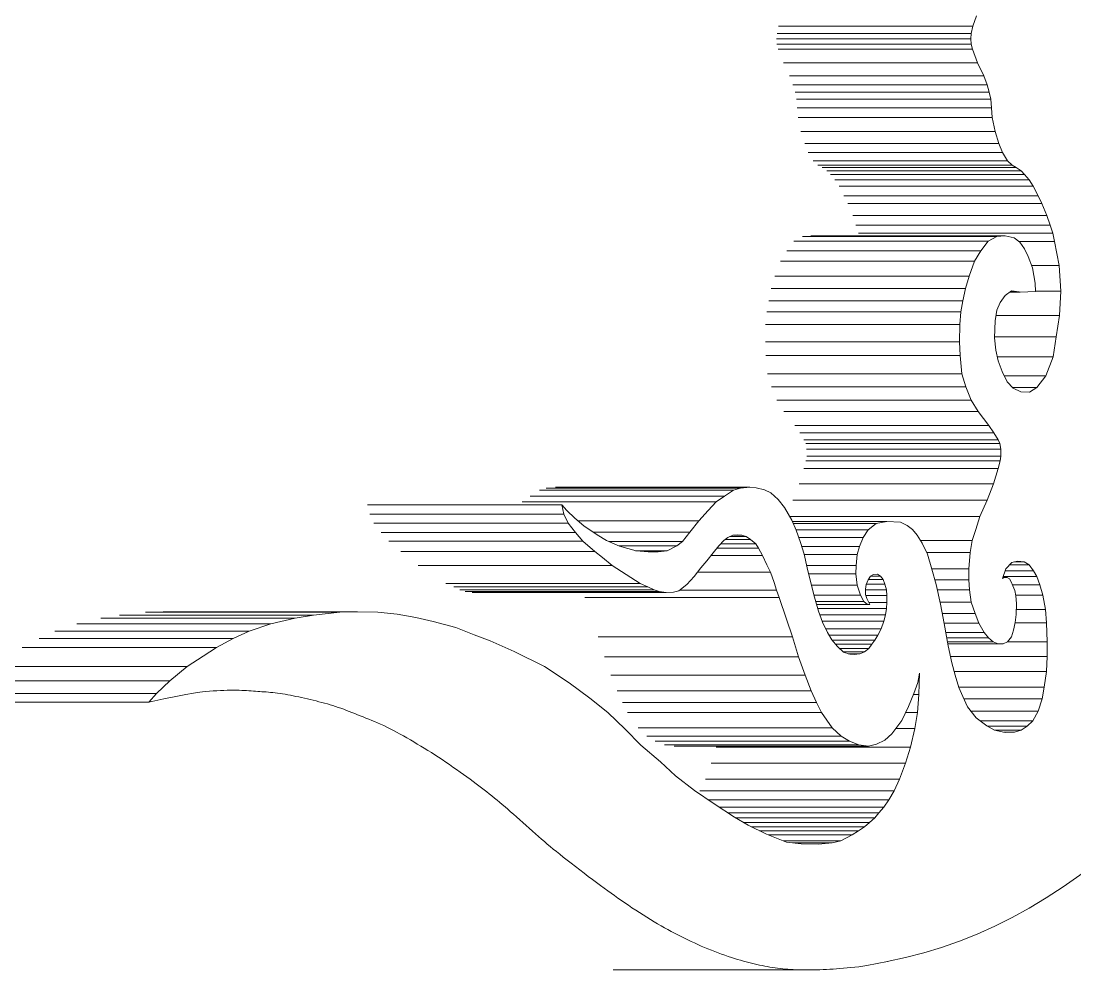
# Model space of a CAD drawing. Header units: inches. Extents: x 19 to 503, y 6 to 322.
# Drawn here: x 277.0219 to 277.3156, y 110.428 to 110.6924 of the extents above; entities that cross this region are included whole.
import ezdxf

# ---------------------------------------------------------------- set-up
doc = ezdxf.new("R2010")
doc.units = ezdxf.units.IN
doc.header["$LTSCALE"] = 15
doc.header["$MEASUREMENT"] = 0
doc.layers.add('Visible (ANSI)', color=7, linetype='Continuous', lineweight=50)

msp = doc.modelspace()

# ---------------------------------------------------------------- linework, layer by layer
at = {"layer": 'Visible (ANSI)', "linetype": 'Continuous', "lineweight": 18}
for p, q in [((277.2871, 110.69095), (277.28812, 110.6938)), ((277.23255, 110.68889), (277.28667, 110.68889)), ((277.23298, 110.69095), (277.2871, 110.69095)), ((277.28655, 110.68746), (277.28667, 110.68889)), ((277.28667, 110.68889), (277.2871, 110.69095)), ((277.23242, 110.68746), (277.28655, 110.68746)), ((277.2325, 110.6859), (277.28663, 110.6859)), ((277.28663, 110.6859), (277.28655, 110.68746)), ((277.28698, 110.68454), (277.28663, 110.6859)), ((277.23285, 110.68454), (277.28698, 110.68454)), ((277.28845, 110.68077), (277.28698, 110.68454)), ((277.23432, 110.68077), (277.28845, 110.68077)), ((277.29016, 110.67711), (277.28845, 110.68077)), ((277.23604, 110.67711), (277.29016, 110.67711)), ((277.29107, 110.67464), (277.29016, 110.67711)), ((277.23695, 110.67464), (277.29107, 110.67464)), ((277.2917, 110.67261), (277.29107, 110.67464)), ((277.23758, 110.67261), (277.2917, 110.67261)), ((277.23799, 110.67064), (277.29212, 110.67064)), ((277.29212, 110.67064), (277.2917, 110.67261)), ((277.29227, 110.66821), (277.29212, 110.67064)), ((277.23814, 110.66821), (277.29227, 110.66821)), ((277.29253, 110.66553), (277.29227, 110.66821)), ((277.2384, 110.66553), (277.29253, 110.66553)), ((277.29334, 110.66163), (277.29253, 110.66553)), ((277.23921, 110.66163), (277.29334, 110.66163)), ((277.29439, 110.65831), (277.29334, 110.66163)), ((277.24026, 110.65831), (277.29439, 110.65831)), ((277.29535, 110.65576), (277.29439, 110.65831)), ((277.24122, 110.65576), (277.29535, 110.65576)), ((277.24266, 110.65348), (277.29678, 110.65348)), ((277.29678, 110.65348), (277.29535, 110.65576)), ((277.29808, 110.65223), (277.29678, 110.65348)), ((277.24395, 110.65223), (277.29808, 110.65223)), ((277.24508, 110.65154), (277.29921, 110.65154)), ((277.24646, 110.65064), (277.30059, 110.65064)), ((277.29921, 110.65154), (277.29808, 110.65223)), ((277.30059, 110.65064), (277.29921, 110.65154)), ((277.30154, 110.64963), (277.30059, 110.65064)), ((277.24741, 110.64963), (277.30154, 110.64963)), ((277.24867, 110.64812), (277.3028, 110.64812)), ((277.3028, 110.64812), (277.30154, 110.64963)), ((277.30397, 110.64643), (277.3028, 110.64812)), ((277.24984, 110.64643), (277.30397, 110.64643)), ((277.30532, 110.64372), (277.30397, 110.64643)), ((277.25119, 110.64372), (277.30532, 110.64372)), ((277.25224, 110.64152), (277.30636, 110.64152)), ((277.30636, 110.64152), (277.30532, 110.64372)), ((277.30776, 110.63821), (277.30636, 110.64152)), ((277.25363, 110.63821), (277.30776, 110.63821)), ((277.25455, 110.63548), (277.30868, 110.63548)), ((277.30868, 110.63548), (277.30776, 110.63821)), ((277.30938, 110.63327), (277.30868, 110.63548)), ((277.24196, 110.63258), (277.29609, 110.63258)), ((277.25526, 110.63327), (277.30938, 110.63327)), ((277.29377, 110.63233), (277.29609, 110.63258)), ((277.29609, 110.63258), (277.29861, 110.63199)), ((277.30991, 110.63097), (277.30938, 110.63327)), ((277.23723, 110.63106), (277.29135, 110.63106)), ((277.23964, 110.63233), (277.29377, 110.63233)), ((277.28937, 110.6284), (277.29135, 110.63106)), ((277.29135, 110.63106), (277.29377, 110.63233)), ((277.29861, 110.63199), (277.3002, 110.63083)), ((277.30001, 110.63097), (277.30991, 110.63097)), ((277.3002, 110.63083), (277.30151, 110.62891)), ((277.31121, 110.62432), (277.30991, 110.63097)), ((277.23524, 110.6284), (277.28937, 110.6284)), ((277.28762, 110.62547), (277.28937, 110.6284)), ((277.30151, 110.62891), (277.30255, 110.6268)), ((277.30255, 110.6268), (277.30374, 110.62367)), ((277.2335, 110.62547), (277.28762, 110.62547)), ((277.28607, 110.62134), (277.28762, 110.62547)), ((277.30349, 110.62432), (277.31121, 110.62432)), ((277.30374, 110.62367), (277.30453, 110.61939)), ((277.3116, 110.61718), (277.31121, 110.62432)), ((277.23194, 110.62134), (277.28607, 110.62134)), ((277.28507, 110.61787), (277.28607, 110.62134)), ((277.23094, 110.61787), (277.28507, 110.61787)), ((277.28434, 110.61441), (277.28507, 110.61787)), ((277.30453, 110.61939), (277.3046, 110.617)), ((277.29614, 110.61591), (277.29471, 110.61395)), ((277.29792, 110.6172), (277.29614, 110.61591)), ((277.29749, 110.61689), (277.30026, 110.61689)), ((277.29762, 110.61698), (277.29999, 110.61698)), ((277.29999, 110.61698), (277.29792, 110.6172)), ((277.30026, 110.61689), (277.29999, 110.61698)), ((277.3046, 110.617), (277.30026, 110.61689)), ((277.30459, 110.61718), (277.3116, 110.61718)), ((277.31131, 110.61031), (277.3116, 110.61718)), ((277.23022, 110.61441), (277.28434, 110.61441)), ((277.28381, 110.61142), (277.28434, 110.61441)), ((277.29376, 110.61187), (277.2933, 110.60883)), ((277.29471, 110.61395), (277.29376, 110.61187)), ((277.22968, 110.61142), (277.28381, 110.61142)), ((277.28348, 110.60787), (277.28381, 110.61142)), ((277.29353, 110.61031), (277.31131, 110.61031)), ((277.31038, 110.60438), (277.31131, 110.61031)), ((277.22936, 110.60787), (277.28348, 110.60787)), ((277.28344, 110.60304), (277.28348, 110.60787)), ((277.2933, 110.60883), (277.29313, 110.60416)), ((277.22931, 110.60304), (277.28344, 110.60304)), ((277.28354, 110.59923), (277.28344, 110.60304)), ((277.29313, 110.60416), (277.29349, 110.60074)), ((277.29314, 110.60438), (277.31038, 110.60438)), ((277.30946, 110.59886), (277.31038, 110.60438)), ((277.29349, 110.60074), (277.2942, 110.59773)), ((277.22941, 110.59923), (277.28354, 110.59923)), ((277.28405, 110.59415), (277.28354, 110.59923)), ((277.29394, 110.59886), (277.30946, 110.59886)), ((277.2942, 110.59773), (277.29525, 110.59474)), ((277.3075, 110.59355), (277.30946, 110.59886)), ((277.29525, 110.59474), (277.29672, 110.59189)), ((277.22992, 110.59415), (277.28405, 110.59415)), ((277.28514, 110.59045), (277.28405, 110.59415)), ((277.29586, 110.59355), (277.3075, 110.59355)), ((277.29672, 110.59189), (277.29838, 110.59015)), ((277.30491, 110.59032), (277.3075, 110.59355)), ((277.23101, 110.59045), (277.28514, 110.59045)), ((277.28663, 110.58675), (277.28514, 110.59045)), ((277.29821, 110.59032), (277.30491, 110.59032)), ((277.29838, 110.59015), (277.30051, 110.58911)), ((277.30051, 110.58911), (277.30292, 110.58904)), ((277.30292, 110.58904), (277.30491, 110.59032)), ((277.2325, 110.58675), (277.28663, 110.58675)), ((277.28859, 110.58365), (277.28663, 110.58675)), ((277.23446, 110.58365), (277.28859, 110.58365)), ((277.29159, 110.57967), (277.28859, 110.58365)), ((277.23746, 110.57967), (277.29159, 110.57967)), ((277.293, 110.57766), (277.29159, 110.57967)), ((277.23887, 110.57766), (277.293, 110.57766)), ((277.29418, 110.57571), (277.293, 110.57766)), ((277.24005, 110.57571), (277.29418, 110.57571)), ((277.24054, 110.5747), (277.29466, 110.5747)), ((277.29466, 110.5747), (277.29418, 110.57571)), ((277.29489, 110.5731), (277.29466, 110.5747)), ((277.24077, 110.5731), (277.29489, 110.5731)), ((277.24082, 110.57119), (277.29494, 110.57119)), ((277.29473, 110.56987), (277.29494, 110.57119)), ((277.29494, 110.57119), (277.29489, 110.5731)), ((277.24061, 110.56987), (277.29473, 110.56987)), ((277.29416, 110.56773), (277.29473, 110.56987)), ((277.24003, 110.56773), (277.29416, 110.56773)), ((277.29287, 110.5635), (277.29416, 110.56773)), ((277.1682, 110.56224), (277.22232, 110.56224)), ((277.17085, 110.56249), (277.22497, 110.56249)), ((277.22044, 110.56165), (277.22232, 110.56224)), ((277.22232, 110.56224), (277.22497, 110.56249)), ((277.22497, 110.56249), (277.22677, 110.56236)), ((277.22677, 110.56236), (277.22906, 110.56179)), ((277.23874, 110.5635), (277.29287, 110.5635)), ((277.29108, 110.55888), (277.29287, 110.5635)), ((277.16375, 110.56006), (277.21788, 110.56006)), ((277.16632, 110.56165), (277.22044, 110.56165)), ((277.2156, 110.55848), (277.21788, 110.56006)), ((277.21788, 110.56006), (277.22044, 110.56165)), ((277.22906, 110.56179), (277.23082, 110.56094)), ((277.23082, 110.56094), (277.23285, 110.55911)), ((277.23285, 110.55911), (277.23466, 110.55683)), ((277.11843, 110.55761), (277.17256, 110.55761)), ((277.16148, 110.55848), (277.2156, 110.55848)), ((277.17315, 110.55502), (277.17256, 110.55761)), ((277.17256, 110.55761), (277.174, 110.55604)), ((277.174, 110.55604), (277.17617, 110.55394)), ((277.21079, 110.55315), (277.21337, 110.556)), ((277.21337, 110.556), (277.2156, 110.55848)), ((277.23466, 110.55683), (277.23666, 110.55338)), ((277.23695, 110.55888), (277.29108, 110.55888)), ((277.28911, 110.55438), (277.29108, 110.55888)), ((277.11902, 110.55502), (277.17315, 110.55502)), ((277.1743, 110.55249), (277.17315, 110.55502)), ((277.17617, 110.55394), (277.1787, 110.55177)), ((277.1771, 110.55315), (277.21079, 110.55315)), ((277.20825, 110.55003), (277.21079, 110.55315)), ((277.23608, 110.55438), (277.28911, 110.55438)), ((277.23666, 110.55338), (277.23791, 110.55051)), ((277.28791, 110.55071), (277.28911, 110.55438)), ((277.12017, 110.55249), (277.1743, 110.55249)), ((277.17638, 110.54989), (277.1743, 110.55249)), ((277.1787, 110.55177), (277.18241, 110.54926)), ((277.23682, 110.55301), (277.26314, 110.55301)), ((277.23708, 110.55242), (277.26016, 110.55242)), ((277.23786, 110.55061), (277.2579, 110.55061)), ((277.23791, 110.55051), (277.23905, 110.54713)), ((277.25658, 110.54852), (277.2579, 110.55061)), ((277.2579, 110.55061), (277.26016, 110.55242)), ((277.26016, 110.55242), (277.26314, 110.55301)), ((277.26314, 110.55301), (277.26695, 110.5528)), ((277.26695, 110.5528), (277.26881, 110.55182)), ((277.26881, 110.55182), (277.27026, 110.55073)), ((277.27026, 110.55073), (277.27156, 110.54912)), ((277.28693, 110.54764), (277.28791, 110.55071)), ((277.12226, 110.54989), (277.17638, 110.54989)), ((277.12432, 110.54748), (277.17845, 110.54748)), ((277.17845, 110.54748), (277.17638, 110.54989)), ((277.18179, 110.54462), (277.17845, 110.54748)), ((277.18127, 110.55003), (277.20825, 110.55003)), ((277.18241, 110.54926), (277.18498, 110.54771)), ((277.18498, 110.54771), (277.18863, 110.5461)), ((277.18574, 110.54737), (277.20619, 110.54737)), ((277.20462, 110.54616), (277.20619, 110.54737)), ((277.20619, 110.54737), (277.20825, 110.55003)), ((277.21768, 110.54768), (277.2163, 110.5462)), ((277.21883, 110.54855), (277.21768, 110.54768)), ((277.21807, 110.54798), (277.22514, 110.54798)), ((277.2202, 110.54913), (277.21883, 110.54855)), ((277.2195, 110.54883), (277.22398, 110.54883)), ((277.22153, 110.54926), (277.2202, 110.54913)), ((277.22038, 110.54914), (277.22272, 110.54914)), ((277.22272, 110.54914), (277.22153, 110.54926)), ((277.22398, 110.54883), (277.22272, 110.54914)), ((277.22514, 110.54798), (277.22398, 110.54883)), ((277.22659, 110.54673), (277.22514, 110.54798)), ((277.23858, 110.54852), (277.25658, 110.54852)), ((277.25551, 110.54602), (277.25658, 110.54852)), ((277.27156, 110.54912), (277.27297, 110.54689)), ((277.2725, 110.54764), (277.28693, 110.54764)), ((277.2864, 110.54431), (277.28693, 110.54764)), ((277.12766, 110.54462), (277.18179, 110.54462)), ((277.18392, 110.54295), (277.18179, 110.54462)), ((277.18848, 110.54616), (277.20462, 110.54616)), ((277.18863, 110.5461), (277.19326, 110.54479)), ((277.19308, 110.54484), (277.20194, 110.54484)), ((277.19326, 110.54479), (277.19664, 110.54452)), ((277.19664, 110.54452), (277.19938, 110.5445)), ((277.19938, 110.5445), (277.20194, 110.54484)), ((277.20194, 110.54484), (277.20462, 110.54616)), ((277.21471, 110.54424), (277.213, 110.54203)), ((277.2163, 110.5462), (277.21471, 110.54424)), ((277.21575, 110.54552), (277.22738, 110.54552)), ((277.21679, 110.54673), (277.22659, 110.54673)), ((277.22738, 110.54552), (277.22659, 110.54673)), ((277.22851, 110.54348), (277.22738, 110.54552)), ((277.23905, 110.54713), (277.24015, 110.54384)), ((277.23942, 110.54602), (277.25551, 110.54602)), ((277.25491, 110.54374), (277.25551, 110.54602)), ((277.27297, 110.54689), (277.27448, 110.54385)), ((277.27425, 110.54431), (277.2864, 110.54431)), ((277.286, 110.5398), (277.2864, 110.54431)), ((277.18663, 110.54074), (277.18392, 110.54295)), ((277.213, 110.54203), (277.21131, 110.54006)), ((277.21412, 110.54348), (277.22851, 110.54348)), ((277.22973, 110.54091), (277.22851, 110.54348)), ((277.24015, 110.54384), (277.2409, 110.54009)), ((277.24017, 110.54374), (277.25491, 110.54374)), ((277.25457, 110.54075), (277.25491, 110.54374)), ((277.27448, 110.54385), (277.27569, 110.53966)), ((277.29794, 110.54155), (277.2963, 110.53977)), ((277.29959, 110.54196), (277.29794, 110.54155)), ((277.29868, 110.54174), (277.30138, 110.54174)), ((277.30138, 110.54174), (277.29959, 110.54196)), ((277.30281, 110.54086), (277.30138, 110.54174)), ((277.1325, 110.54074), (277.18663, 110.54074)), ((277.18918, 110.53908), (277.18663, 110.54074)), ((277.19182, 110.53738), (277.18918, 110.53908)), ((277.21131, 110.54006), (277.20948, 110.53765)), ((277.21038, 110.53884), (277.23074, 110.53884)), ((277.23074, 110.53884), (277.22973, 110.54091)), ((277.23172, 110.53601), (277.23074, 110.53884)), ((277.24077, 110.54075), (277.25457, 110.54075)), ((277.2409, 110.54009), (277.24186, 110.53626)), ((277.24133, 110.53838), (277.25448, 110.53838)), ((277.25448, 110.53838), (277.25457, 110.54075)), ((277.25487, 110.5352), (277.25448, 110.53838)), ((277.27565, 110.5398), (277.286, 110.5398)), ((277.27569, 110.53966), (277.27692, 110.53543)), ((277.28596, 110.53674), (277.286, 110.5398)), ((277.2963, 110.53977), (277.2954, 110.53707)), ((277.29613, 110.53924), (277.30401, 110.53924)), ((277.2973, 110.54086), (277.30281, 110.54086)), ((277.30401, 110.53924), (277.30281, 110.54086)), ((277.30499, 110.53761), (277.30401, 110.53924)), ((277.14027, 110.53572), (277.1944, 110.53572)), ((277.1944, 110.53572), (277.19182, 110.53738)), ((277.19658, 110.53475), (277.1944, 110.53572)), ((277.20948, 110.53765), (277.20742, 110.53538)), ((277.23244, 110.53386), (277.23172, 110.53601)), ((277.24186, 110.53626), (277.24302, 110.53189)), ((277.25795, 110.53673), (277.25743, 110.53542)), ((277.25746, 110.5355), (277.26262, 110.5355)), ((277.25856, 110.5377), (277.25795, 110.53673)), ((277.25799, 110.53678), (277.26213, 110.53678)), ((277.25943, 110.53822), (277.25856, 110.5377)), ((277.25869, 110.53777), (277.2614, 110.53777)), ((277.26055, 110.53825), (277.25943, 110.53822)), ((277.2614, 110.53777), (277.26055, 110.53825)), ((277.26213, 110.53678), (277.2614, 110.53777)), ((277.26262, 110.5355), (277.26213, 110.53678)), ((277.26302, 110.53389), (277.26262, 110.5355)), ((277.27654, 110.53674), (277.28596, 110.53674)), ((277.27692, 110.53543), (277.27814, 110.52991)), ((277.28615, 110.53392), (277.28596, 110.53674)), ((277.2954, 110.53707), (277.29598, 110.53738)), ((277.2955, 110.53738), (277.29598, 110.53738)), ((277.29558, 110.53761), (277.30499, 110.53761)), ((277.29598, 110.53738), (277.2967, 110.53734)), ((277.2967, 110.53734), (277.29734, 110.53701)), ((277.29734, 110.53701), (277.29781, 110.53616)), ((277.29781, 110.53616), (277.2983, 110.53502)), ((277.30574, 110.53534), (277.30499, 110.53761)), ((277.14245, 110.53475), (277.19658, 110.53475)), ((277.14416, 110.53391), (277.19828, 110.53391)), ((277.14561, 110.53345), (277.19974, 110.53345)), ((277.14756, 110.53316), (277.20169, 110.53316)), ((277.19828, 110.53391), (277.19658, 110.53475)), ((277.19974, 110.53345), (277.19828, 110.53391)), ((277.20169, 110.53316), (277.19974, 110.53345)), ((277.20373, 110.53326), (277.20169, 110.53316)), ((277.20516, 110.53369), (277.20373, 110.53326)), ((277.20742, 110.53538), (277.20516, 110.53369)), ((277.20539, 110.53386), (277.23244, 110.53386)), ((277.2331, 110.53177), (277.23244, 110.53386)), ((277.24214, 110.5352), (277.25487, 110.5352)), ((277.25576, 110.53244), (277.25487, 110.5352)), ((277.25724, 110.53407), (277.25722, 110.53261)), ((277.25722, 110.53261), (277.25754, 110.5315)), ((277.25743, 110.53542), (277.25724, 110.53407)), ((277.25724, 110.53389), (277.26302, 110.53389)), ((277.26312, 110.53232), (277.26302, 110.53389)), ((277.27726, 110.53392), (277.28615, 110.53392)), ((277.28664, 110.53051), (277.28615, 110.53392)), ((277.29816, 110.53534), (277.30574, 110.53534)), ((277.2983, 110.53502), (277.29886, 110.5337)), ((277.29886, 110.5337), (277.2991, 110.53227)), ((277.30663, 110.53243), (277.30574, 110.53534)), ((277.17897, 110.53177), (277.2331, 110.53177)), ((277.23516, 110.52574), (277.2331, 110.53177)), ((277.24287, 110.53244), (277.25576, 110.53244)), ((277.24302, 110.53189), (277.24412, 110.52798)), ((277.24335, 110.53072), (277.25675, 110.53072)), ((277.2436, 110.52982), (277.25778, 110.52982)), ((277.25675, 110.53072), (277.25576, 110.53244)), ((277.25778, 110.52982), (277.25675, 110.53072)), ((277.25731, 110.53232), (277.26312, 110.53232)), ((277.25754, 110.5315), (277.2584, 110.52983)), ((277.25784, 110.52982), (277.25778, 110.52982)), ((277.2584, 110.52983), (277.25784, 110.52982)), ((277.2581, 110.53042), (277.26316, 110.53042)), ((277.26309, 110.52873), (277.26316, 110.53042)), ((277.26316, 110.53042), (277.26312, 110.53232)), ((277.27801, 110.53051), (277.28664, 110.53051)), ((277.27814, 110.52991), (277.27916, 110.52459)), ((277.28772, 110.52731), (277.28664, 110.53051)), ((277.29907, 110.53243), (277.30663, 110.53243)), ((277.2991, 110.53227), (277.29926, 110.53008)), ((277.29926, 110.53008), (277.29917, 110.52702)), ((277.30734, 110.52842), (277.30663, 110.53243)), ((277.04927, 110.52683), (277.1034, 110.52683)), ((277.05653, 110.52771), (277.11066, 110.52771)), ((277.06148, 110.52784), (277.11561, 110.52784)), ((277.09825, 110.52601), (277.1034, 110.52683)), ((277.1034, 110.52683), (277.11066, 110.52771)), ((277.11066, 110.52771), (277.11561, 110.52784)), ((277.11561, 110.52784), (277.12125, 110.52772)), ((277.12125, 110.52772), (277.12669, 110.52717)), ((277.12669, 110.52717), (277.13186, 110.52621)), ((277.24391, 110.52873), (277.26309, 110.52873)), ((277.24412, 110.52798), (277.24517, 110.52495)), ((277.24446, 110.52699), (277.26282, 110.52699)), ((277.26229, 110.52524), (277.26282, 110.52699)), ((277.26282, 110.52699), (277.26309, 110.52873)), ((277.27864, 110.52731), (277.28772, 110.52731)), ((277.28881, 110.52468), (277.28772, 110.52731)), ((277.29917, 110.52702), (277.29892, 110.52482)), ((277.29921, 110.52842), (277.30734, 110.52842)), ((277.30769, 110.52476), (277.30734, 110.52842)), ((277.03739, 110.52446), (277.09151, 110.52446)), ((277.04412, 110.52601), (277.09825, 110.52601)), ((277.0854, 110.52237), (277.09151, 110.52446)), ((277.09151, 110.52446), (277.09825, 110.52601)), ((277.13186, 110.52621), (277.13668, 110.5251)), ((277.13668, 110.5251), (277.14299, 110.52346)), ((277.23681, 110.52082), (277.23516, 110.52574)), ((277.24507, 110.52524), (277.26229, 110.52524)), ((277.24517, 110.52495), (277.24663, 110.52203)), ((277.26152, 110.52303), (277.26229, 110.52524)), ((277.27914, 110.52468), (277.28881, 110.52468)), ((277.27916, 110.52459), (277.28024, 110.51832)), ((277.29024, 110.52201), (277.28881, 110.52468)), ((277.29892, 110.52482), (277.29844, 110.52267)), ((277.29891, 110.52476), (277.30769, 110.52476)), ((277.30786, 110.51945), (277.30769, 110.52476)), ((277.03128, 110.52237), (277.0854, 110.52237)), ((277.08101, 110.52033), (277.0854, 110.52237)), ((277.14299, 110.52346), (277.1481, 110.5214)), ((277.1481, 110.5214), (277.15258, 110.51973)), ((277.18269, 110.52082), (277.23681, 110.52082)), ((277.23854, 110.51528), (277.23681, 110.52082)), ((277.24613, 110.52303), (277.26152, 110.52303)), ((277.24663, 110.52203), (277.24785, 110.52)), ((277.24706, 110.52132), (277.26064, 110.52132)), ((277.2598, 110.5199), (277.26064, 110.52132)), ((277.26064, 110.52132), (277.26152, 110.52303)), ((277.2796, 110.52201), (277.29024, 110.52201)), ((277.29144, 110.52052), (277.29024, 110.52201)), ((277.29788, 110.52087), (277.29682, 110.5194)), ((277.29844, 110.52267), (277.29788, 110.52087)), ((277.02215, 110.51787), (277.07628, 110.51787)), ((277.02688, 110.52033), (277.08101, 110.52033)), ((277.07258, 110.51543), (277.07628, 110.51787)), ((277.07628, 110.51787), (277.08101, 110.52033)), ((277.15258, 110.51973), (277.15928, 110.51674)), ((277.24785, 110.52), (277.24938, 110.51816)), ((277.24794, 110.5199), (277.2598, 110.5199)), ((277.24889, 110.51875), (277.25894, 110.51875)), ((277.24938, 110.51816), (277.25104, 110.51653)), ((277.25814, 110.51761), (277.25894, 110.51875)), ((277.25894, 110.51875), (277.2598, 110.5199)), ((277.27986, 110.52052), (277.29144, 110.52052)), ((277.28005, 110.51941), (277.29275, 110.51941)), ((277.28014, 110.51892), (277.29414, 110.51892)), ((277.28014, 110.5189), (277.29561, 110.5189)), ((277.28024, 110.51832), (277.28123, 110.51358)), ((277.29275, 110.51941), (277.29144, 110.52052)), ((277.29414, 110.51892), (277.29275, 110.51941)), ((277.29561, 110.5189), (277.29414, 110.51892)), ((277.29682, 110.5194), (277.29561, 110.5189)), ((277.29686, 110.51945), (277.30786, 110.51945)), ((277.30784, 110.51532), (277.30786, 110.51945)), ((277.06813, 110.51256), (277.07258, 110.51543)), ((277.15928, 110.51674), (277.1677, 110.51257)), ((277.18442, 110.51528), (277.23854, 110.51528)), ((277.24036, 110.51018), (277.23854, 110.51528)), ((277.24994, 110.51761), (277.25814, 110.51761)), ((277.25089, 110.51668), (277.25694, 110.51668)), ((277.25104, 110.51653), (277.25287, 110.51601)), ((277.25241, 110.51614), (277.25562, 110.51614)), ((277.25287, 110.51601), (277.25408, 110.51593)), ((277.25408, 110.51593), (277.25562, 110.51614)), ((277.25562, 110.51614), (277.25694, 110.51668)), ((277.25694, 110.51668), (277.25814, 110.51761)), ((277.28087, 110.51532), (277.30784, 110.51532)), ((277.30764, 110.51116), (277.30784, 110.51532)), ((277.014, 110.51256), (277.06813, 110.51256)), ((277.06332, 110.50857), (277.06813, 110.51256)), ((277.1677, 110.51257), (277.17464, 110.50804)), ((277.28123, 110.51358), (277.28222, 110.51013)), ((277.18623, 110.51018), (277.24036, 110.51018)), ((277.24208, 110.50582), (277.24036, 110.51018)), ((277.27221, 110.51072), (277.27179, 110.5081)), ((277.27211, 110.50477), (277.27221, 110.51072)), ((277.28193, 110.51116), (277.30764, 110.51116)), ((277.28222, 110.51013), (277.28321, 110.50676)), ((277.30703, 110.50683), (277.30764, 110.51116)), ((277.00919, 110.50857), (277.06332, 110.50857)), ((277.05962, 110.50504), (277.06332, 110.50857)), ((277.17464, 110.50804), (277.18037, 110.50379)), ((277.27179, 110.5081), (277.2707, 110.50503)), ((277.28319, 110.50683), (277.30703, 110.50683)), ((277.28321, 110.50676), (277.28432, 110.50423)), ((277.30641, 110.50361), (277.30703, 110.50683)), ((277.0055, 110.50504), (277.05962, 110.50504)), ((277.05751, 110.50264), (277.05962, 110.50504)), ((277.06163, 110.50354), (277.05751, 110.50264)), ((277.06501, 110.50423), (277.06163, 110.50354)), ((277.06775, 110.50476), (277.06501, 110.50423)), ((277.06995, 110.50514), (277.06775, 110.50476)), ((277.07172, 110.50541), (277.06995, 110.50514)), ((277.07315, 110.50558), (277.07172, 110.50541)), ((277.07434, 110.50569), (277.07315, 110.50558)), ((277.07541, 110.50576), (277.07434, 110.50569)), ((277.07642, 110.50582), (277.07541, 110.50576)), ((277.07741, 110.50587), (277.07642, 110.50582)), ((277.07836, 110.50591), (277.07741, 110.50587)), ((277.07928, 110.50594), (277.07836, 110.50591)), ((277.08017, 110.50595), (277.07928, 110.50594)), ((277.08102, 110.50596), (277.08017, 110.50595)), ((277.08183, 110.50596), (277.08102, 110.50596)), ((277.0826, 110.50595), (277.08183, 110.50596)), ((277.08334, 110.50593), (277.0826, 110.50595)), ((277.08404, 110.5059), (277.08334, 110.50593)), ((277.08472, 110.50587), (277.08404, 110.5059)), ((277.08537, 110.50582), (277.08472, 110.50587)), ((277.08599, 110.50578), (277.08537, 110.50582)), ((277.08661, 110.50573), (277.08599, 110.50578)), ((277.08721, 110.50569), (277.08661, 110.50573)), ((277.0878, 110.50564), (277.08721, 110.50569)), ((277.0884, 110.5056), (277.0878, 110.50564)), ((277.08899, 110.50556), (277.0884, 110.5056)), ((277.08959, 110.50551), (277.08899, 110.50556)), ((277.09019, 110.50547), (277.08959, 110.50551)), ((277.0908, 110.50542), (277.09019, 110.50547)), ((277.09142, 110.50536), (277.0908, 110.50542)), ((277.09206, 110.5053), (277.09142, 110.50536)), ((277.0927, 110.50523), (277.09206, 110.5053)), ((277.09337, 110.50514), (277.0927, 110.50523)), ((277.09404, 110.50505), (277.09337, 110.50514)), ((277.09474, 110.50494), (277.09404, 110.50505)), ((277.09545, 110.50483), (277.09474, 110.50494)), ((277.09618, 110.5047), (277.09545, 110.50483)), ((277.09692, 110.50456), (277.09618, 110.5047)), ((277.09768, 110.50442), (277.09692, 110.50456)), ((277.09845, 110.50426), (277.09768, 110.50442)), ((277.09924, 110.5041), (277.09845, 110.50426)), ((277.10004, 110.50393), (277.09924, 110.5041)), ((277.10085, 110.50375), (277.10004, 110.50393)), ((277.10166, 110.50356), (277.10085, 110.50375)), ((277.10247, 110.50337), (277.10166, 110.50356)), ((277.10329, 110.50318), (277.10247, 110.50337)), ((277.10409, 110.50297), (277.10329, 110.50318)), ((277.18037, 110.50379), (277.18536, 110.4998)), ((277.18796, 110.50582), (277.24208, 110.50582)), ((277.24356, 110.50255), (277.24208, 110.50582)), ((277.2707, 110.50503), (277.26923, 110.50146)), ((277.27059, 110.50477), (277.27211, 110.50477)), ((277.27165, 110.49978), (277.27211, 110.50477)), ((277.28432, 110.50423), (277.28567, 110.50133)), ((277.28461, 110.50361), (277.30641, 110.50361)), ((277.30528, 110.5001), (277.30641, 110.50361)), ((277.00338, 110.50264), (277.05751, 110.50264)), ((277.10489, 110.50277), (277.10409, 110.50297)), ((277.10568, 110.50256), (277.10489, 110.50277)), ((277.10646, 110.50235), (277.10568, 110.50256)), ((277.10723, 110.50213), (277.10646, 110.50235)), ((277.10799, 110.50191), (277.10723, 110.50213)), ((277.10875, 110.50167), (277.10799, 110.50191)), ((277.1095, 110.50143), (277.10875, 110.50167)), ((277.11026, 110.50118), (277.1095, 110.50143)), ((277.11102, 110.50092), (277.11026, 110.50118)), ((277.11177, 110.50065), (277.11102, 110.50092)), ((277.11254, 110.50036), (277.11177, 110.50065)), ((277.1133, 110.50007), (277.11254, 110.50036)), ((277.18944, 110.50255), (277.24356, 110.50255)), ((277.24496, 110.49975), (277.24356, 110.50255)), ((277.26923, 110.50146), (277.26736, 110.49756)), ((277.28567, 110.50133), (277.28805, 110.49827)), ((277.11407, 110.49977), (277.1133, 110.50007)), ((277.11485, 110.49946), (277.11407, 110.49977)), ((277.11562, 110.49915), (277.11485, 110.49946)), ((277.1164, 110.49884), (277.11562, 110.49915)), ((277.11719, 110.49852), (277.1164, 110.49884)), ((277.11798, 110.49821), (277.11719, 110.49852)), ((277.11878, 110.49789), (277.11798, 110.49821)), ((277.11958, 110.49756), (277.11878, 110.49789)), ((277.1204, 110.49723), (277.11958, 110.49756)), ((277.18536, 110.4998), (277.1902, 110.49511)), ((277.19083, 110.49975), (277.24496, 110.49975)), ((277.24794, 110.49545), (277.24496, 110.49975)), ((277.26736, 110.49756), (277.26455, 110.49382)), ((277.26842, 110.49978), (277.27165, 110.49978)), ((277.27099, 110.49533), (277.27165, 110.49978)), ((277.28663, 110.5001), (277.30528, 110.5001)), ((277.28805, 110.49827), (277.291, 110.49605)), ((277.2892, 110.4974), (277.30383, 110.4974)), ((277.30228, 110.49598), (277.30383, 110.4974)), ((277.30383, 110.4974), (277.30528, 110.5001)), ((277.12123, 110.49688), (277.1204, 110.49723)), ((277.12207, 110.49651), (277.12123, 110.49688)), ((277.12292, 110.49611), (277.12207, 110.49651)), ((277.1238, 110.4957), (277.12292, 110.49611)), ((277.12469, 110.49525), (277.1238, 110.4957)), ((277.12561, 110.49478), (277.12469, 110.49525)), ((277.12653, 110.49428), (277.12561, 110.49478)), ((277.1902, 110.49511), (277.19457, 110.49069)), ((277.19381, 110.49545), (277.24794, 110.49545)), ((277.25039, 110.49314), (277.24794, 110.49545)), ((277.26568, 110.49533), (277.27099, 110.49533)), ((277.26971, 110.49006), (277.27099, 110.49533)), ((277.291, 110.49605), (277.29316, 110.49483)), ((277.29112, 110.49598), (277.30228, 110.49598)), ((277.29314, 110.49484), (277.30055, 110.49484)), ((277.29316, 110.49483), (277.29615, 110.49417)), ((277.29872, 110.49424), (277.30055, 110.49484)), ((277.30055, 110.49484), (277.30228, 110.49598)), ((277.12747, 110.49376), (277.12653, 110.49428)), ((277.12842, 110.49323), (277.12747, 110.49376)), ((277.12938, 110.49268), (277.12842, 110.49323)), ((277.13035, 110.49212), (277.12938, 110.49268)), ((277.13131, 110.49155), (277.13035, 110.49212)), ((277.13228, 110.49097), (277.13131, 110.49155)), ((277.19627, 110.49314), (277.25039, 110.49314)), ((277.19857, 110.49177), (277.2527, 110.49177)), ((277.2527, 110.49177), (277.25039, 110.49314)), ((277.25532, 110.49072), (277.2527, 110.49177)), ((277.26257, 110.49203), (277.26031, 110.49092)), ((277.26455, 110.49382), (277.26257, 110.49203)), ((277.29584, 110.49424), (277.29872, 110.49424)), ((277.29615, 110.49417), (277.29872, 110.49424)), ((277.13326, 110.49039), (277.13228, 110.49097)), ((277.13423, 110.48979), (277.13326, 110.49039)), ((277.13521, 110.48919), (277.13423, 110.48979)), ((277.1362, 110.48857), (277.13521, 110.48919)), ((277.13719, 110.48794), (277.1362, 110.48857)), ((277.19457, 110.49069), (277.20007, 110.48599)), ((277.20119, 110.49072), (277.25532, 110.49072)), ((277.20392, 110.49036), (277.25805, 110.49036)), ((277.21558, 110.49006), (277.26971, 110.49006)), ((277.25805, 110.49036), (277.25532, 110.49072)), ((277.26031, 110.49092), (277.25805, 110.49036)), ((277.26833, 110.48563), (277.26971, 110.49006)), ((277.13819, 110.48729), (277.13719, 110.48794)), ((277.13919, 110.48663), (277.13819, 110.48729)), ((277.1402, 110.48595), (277.13919, 110.48663)), ((277.14122, 110.48526), (277.1402, 110.48595)), ((277.20007, 110.48599), (277.20429, 110.48212)), ((277.2142, 110.48563), (277.26833, 110.48563)), ((277.2667, 110.48115), (277.26833, 110.48563)), ((277.14223, 110.48456), (277.14122, 110.48526)), ((277.14323, 110.48385), (277.14223, 110.48456)), ((277.14421, 110.48315), (277.14323, 110.48385)), ((277.14517, 110.48247), (277.14421, 110.48315)), ((277.14609, 110.48179), (277.14517, 110.48247)), ((277.14698, 110.48114), (277.14609, 110.48179)), ((277.14783, 110.48051), (277.14698, 110.48114)), ((277.14865, 110.47991), (277.14783, 110.48051)), ((277.14943, 110.47932), (277.14865, 110.47991)), ((277.20429, 110.48212), (277.20955, 110.478)), ((277.21257, 110.48115), (277.2667, 110.48115)), ((277.26516, 110.47795), (277.2667, 110.48115)), ((277.15019, 110.47875), (277.14943, 110.47932)), ((277.15092, 110.47818), (277.15019, 110.47875)), ((277.15164, 110.47762), (277.15092, 110.47818)), ((277.15236, 110.47706), (277.15164, 110.47762)), ((277.15307, 110.4765), (277.15236, 110.47706)), ((277.20955, 110.478), (277.21501, 110.47429)), ((277.21104, 110.47795), (277.26516, 110.47795)), ((277.26372, 110.47543), (277.26516, 110.47795)), ((277.15378, 110.47592), (277.15307, 110.4765)), ((277.1545, 110.47534), (277.15378, 110.47592)), ((277.15523, 110.47474), (277.1545, 110.47534)), ((277.15597, 110.47412), (277.15523, 110.47474)), ((277.15673, 110.47348), (277.15597, 110.47412)), ((277.21334, 110.47543), (277.26372, 110.47543)), ((277.21501, 110.47429), (277.2207, 110.47057)), ((277.26227, 110.47343), (277.26372, 110.47543)), ((277.1575, 110.47282), (277.15673, 110.47348)), ((277.1583, 110.47213), (277.1575, 110.47282)), ((277.15912, 110.47141), (277.1583, 110.47213)), ((277.15996, 110.47067), (277.15912, 110.47141)), ((277.21633, 110.47343), (277.26227, 110.47343)), ((277.21887, 110.47177), (277.26094, 110.47177)), ((277.2598, 110.47045), (277.26094, 110.47177)), ((277.26094, 110.47177), (277.26227, 110.47343)), ((277.16083, 110.46989), (277.15996, 110.47067)), ((277.16171, 110.46911), (277.16083, 110.46989)), ((277.16259, 110.46831), (277.16171, 110.46911)), ((277.16348, 110.46751), (277.16259, 110.46831)), ((277.2207, 110.47057), (277.22446, 110.46835)), ((277.22092, 110.47045), (277.2598, 110.47045)), ((277.22318, 110.46911), (277.25835, 110.46911)), ((277.22446, 110.46835), (277.22964, 110.46582)), ((277.22534, 110.46792), (277.25694, 110.46792)), ((277.25529, 110.46678), (277.25694, 110.46792)), ((277.25694, 110.46792), (277.25835, 110.46911)), ((277.25835, 110.46911), (277.2598, 110.47045)), ((277.16436, 110.46673), (277.16348, 110.46751)), ((277.16522, 110.46595), (277.16436, 110.46673)), ((277.16607, 110.46521), (277.16522, 110.46595)), ((277.16689, 110.46449), (277.16607, 110.46521)), ((277.22767, 110.46678), (277.25529, 110.46678)), ((277.22964, 110.46582), (277.23516, 110.46365)), ((277.23005, 110.46566), (277.25347, 110.46566)), ((277.25029, 110.46402), (277.25347, 110.46566)), ((277.25347, 110.46566), (277.25529, 110.46678)), ((277.1677, 110.46379), (277.16689, 110.46449)), ((277.1685, 110.4631), (277.1677, 110.46379)), ((277.16932, 110.46242), (277.1685, 110.4631)), ((277.17017, 110.46172), (277.16932, 110.46242)), ((277.23422, 110.46402), (277.25029, 110.46402)), ((277.23516, 110.46365), (277.23929, 110.46317)), ((277.23683, 110.46346), (277.24794, 110.46346)), ((277.23929, 110.46317), (277.24407, 110.46309)), ((277.24407, 110.46309), (277.24794, 110.46346)), ((277.24794, 110.46346), (277.25029, 110.46402)), ((277.17105, 110.46101), (277.17017, 110.46172)), ((277.17198, 110.46026), (277.17105, 110.46101)), ((277.17298, 110.45947), (277.17198, 110.46026)), ((277.17404, 110.45863), (277.17298, 110.45947)), ((277.17517, 110.45776), (277.17404, 110.45863)), ((277.17635, 110.45685), (277.17517, 110.45776)), ((277.17754, 110.45594), (277.17635, 110.45685)), ((277.17875, 110.45502), (277.17754, 110.45594)), ((277.17995, 110.45411), (277.17875, 110.45502)), ((277.18112, 110.45323), (277.17995, 110.45411)), ((277.18226, 110.45238), (277.18112, 110.45323)), ((277.18333, 110.45158), (277.18226, 110.45238)), ((277.18436, 110.45083), (277.18333, 110.45158)), ((277.18535, 110.4501), (277.18436, 110.45083)), ((277.18632, 110.44941), (277.18535, 110.4501)), ((277.18727, 110.44873), (277.18632, 110.44941)), ((277.18821, 110.44806), (277.18727, 110.44873)), ((277.18916, 110.4474), (277.18821, 110.44806)), ((277.19012, 110.44674), (277.18916, 110.4474)), ((277.19111, 110.44606), (277.19012, 110.44674)), ((277.19212, 110.44538), (277.19111, 110.44606)), ((277.19315, 110.4447), (277.19212, 110.44538)), ((277.19418, 110.44402), (277.19315, 110.4447)), ((277.19522, 110.44336), (277.19418, 110.44402)), ((277.19625, 110.4427), (277.19522, 110.44336)), ((277.19727, 110.44207), (277.19625, 110.4427)), ((277.19828, 110.44146), (277.19727, 110.44207)), ((277.19927, 110.44087), (277.19828, 110.44146)), ((277.20024, 110.44032), (277.19927, 110.44087)), ((277.2012, 110.43978), (277.20024, 110.44032)), ((277.20214, 110.43927), (277.2012, 110.43978)), ((277.20308, 110.43877), (277.20214, 110.43927)), ((277.204, 110.43829), (277.20308, 110.43877)), ((277.20492, 110.43782), (277.204, 110.43829)), ((277.20584, 110.43736), (277.20492, 110.43782)), ((277.20676, 110.4369), (277.20584, 110.43736)), ((277.20769, 110.43644), (277.20676, 110.4369)), ((277.20861, 110.436), (277.20769, 110.43644)), ((277.20954, 110.43556), (277.20861, 110.436)), ((277.21047, 110.43513), (277.20954, 110.43556)), ((277.21141, 110.4347), (277.21047, 110.43513)), ((277.21235, 110.43429), (277.21141, 110.4347)), ((277.21329, 110.4339), (277.21235, 110.43429)), ((277.21424, 110.43351), (277.21329, 110.4339)), ((277.2152, 110.43314), (277.21424, 110.43351)), ((277.21615, 110.43278), (277.2152, 110.43314)), ((277.21709, 110.43243), (277.21615, 110.43278)), ((277.21802, 110.43211), (277.21709, 110.43243)), ((277.21894, 110.43179), (277.21802, 110.43211)), ((277.21984, 110.4315), (277.21894, 110.43179)), ((277.22071, 110.43122), (277.21984, 110.4315)), ((277.22155, 110.43096), (277.22071, 110.43122)), ((277.22237, 110.43072), (277.22155, 110.43096)), ((277.22316, 110.4305), (277.22237, 110.43072)), ((277.22394, 110.43029), (277.22316, 110.4305)), ((277.2247, 110.43009), (277.22394, 110.43029)), ((277.22545, 110.4299), (277.2247, 110.43009)), ((277.22618, 110.42973), (277.22545, 110.4299)), ((277.22692, 110.42956), (277.22618, 110.42973)), ((277.26329, 110.43043), (277.25759, 110.42924)), ((277.18691, 110.42805), (277.24103, 110.42805)), ((277.22765, 110.4294), (277.22692, 110.42956)), ((277.22838, 110.42925), (277.22765, 110.4294)), ((277.22911, 110.4291), (277.22838, 110.42925)), ((277.22984, 110.42897), (277.22911, 110.4291)), ((277.23056, 110.42884), (277.22984, 110.42897)), ((277.23129, 110.42872), (277.23056, 110.42884)), ((277.23201, 110.42861), (277.23129, 110.42872)), ((277.23272, 110.42852), (277.23201, 110.42861)), ((277.23344, 110.42843), (277.23272, 110.42852)), ((277.23415, 110.42835), (277.23344, 110.42843)), ((277.23487, 110.42828), (277.23415, 110.42835)), ((277.23559, 110.42822), (277.23487, 110.42828)), ((277.23632, 110.42817), (277.23559, 110.42822)), ((277.23707, 110.42813), (277.23632, 110.42817)), ((277.23782, 110.4281), (277.23707, 110.42813)), ((277.2386, 110.42807), (277.23782, 110.4281)), ((277.23939, 110.42806), (277.2386, 110.42807)), ((277.2402, 110.42805), (277.23939, 110.42806)), ((277.24103, 110.42805), (277.2402, 110.42805)), ((277.24188, 110.42805), (277.24103, 110.42805)), ((277.24274, 110.42806), (277.24188, 110.42805)), ((277.24362, 110.42808), (277.24274, 110.42806)), ((277.2445, 110.42811), (277.24362, 110.42808)), ((277.2454, 110.42814), (277.2445, 110.42811)), ((277.24631, 110.42818), (277.2454, 110.42814)), ((277.24723, 110.42822), (277.24631, 110.42818)), ((277.24816, 110.42828), (277.24723, 110.42822)), ((277.24911, 110.42834), (277.24816, 110.42828)), ((277.25008, 110.42841), (277.24911, 110.42834)), ((277.25107, 110.42849), (277.25008, 110.42841)), ((277.25209, 110.42859), (277.25107, 110.42849)), ((277.25314, 110.42869), (277.25209, 110.42859)), ((277.25422, 110.42881), (277.25314, 110.42869)), ((277.25532, 110.42894), (277.25422, 110.42881)), ((277.25645, 110.42908), (277.25532, 110.42894)), ((277.25759, 110.42924), (277.25645, 110.42908))]:
    msp.add_line(p, q, dxfattribs=at)
msp.add_ellipse((277.24343, 110.85801), major_axis=(0, 0.42942), ratio=0.5, start_param=3.234188, end_param=6.152982, dxfattribs=at)

doc.saveas('drawing.dxf')
